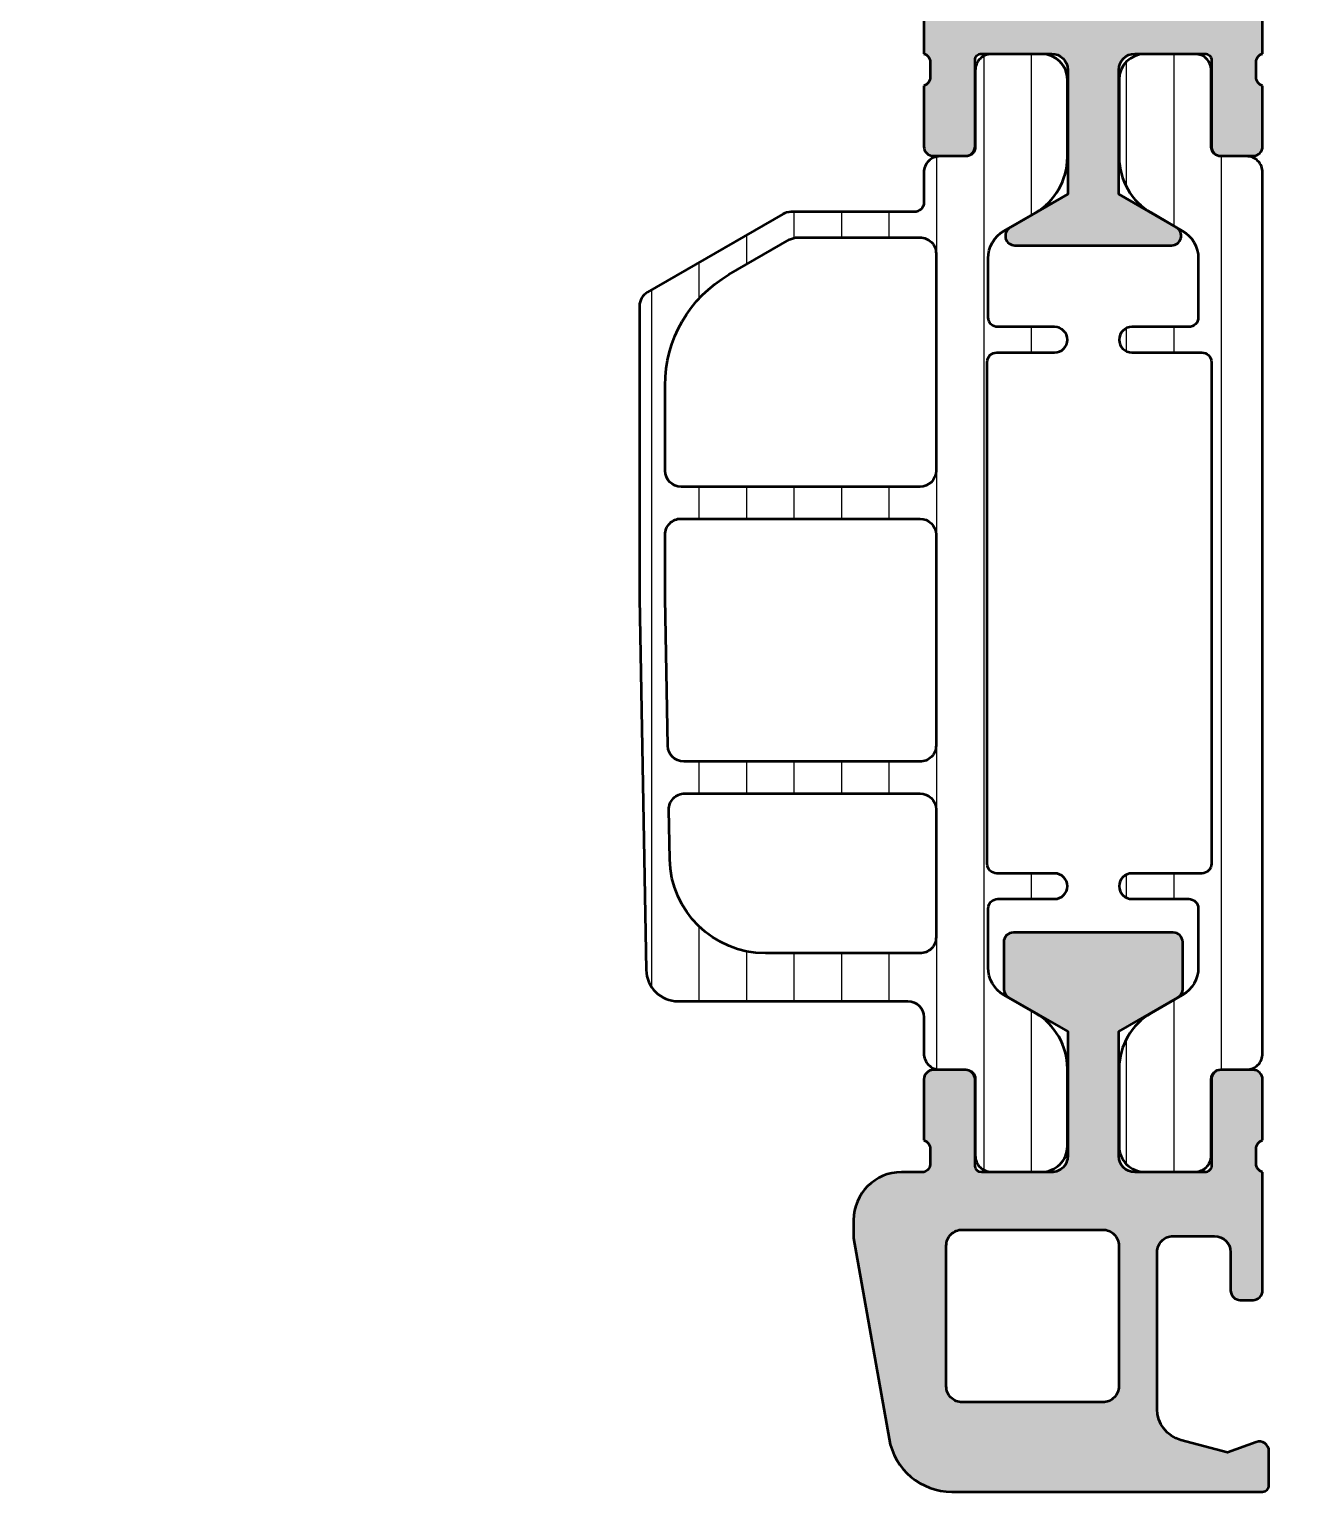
# Model space of a CAD drawing. Extents: x -38.8 to 26.2, y 0 to 77.5.
# Drawn here: x -38.8 to 0.65, y 0 to 45.77 of the extents above; entities that cross this region are included whole.
import ezdxf

# ---------------------------------------------------------------- set-up
doc = ezdxf.new("R2010")
doc.units = 0
for name, color, linetype, lineweight in [('0S-Alu contour', 7, 'Continuous', 50), ('0S-Alu hatch', 252, 'Continuous', 25), ('0S-Plastic contour', 254, 'Continuous', 50), ('0S-Plastic hatch', 253, 'Continuous', 25)]:
    doc.layers.add(name, color=color, linetype=linetype, lineweight=lineweight)
pattern_1 = [(90, (0, 0), (-1.4859, 0), [])]

# ---------------------------------------------------------------- blocks, each defined once
blk = doc.blocks.new('357640__8F970E2D_CBCD_4B52_8802_3482A2A3AAA8_')
at = {"layer": '0S-Alu hatch'}
h = blk.add_hatch(color=256, dxfattribs=at)
edge = h.paths.add_edge_path()
edge.add_line((-12.99998746797771, 7.939804591050162), (-11.89140921859504, 1.652714777501671))
edge.add_arc((-9.921793427832114, 2.000009517999117), 1.999999999999967, 189.9999530246873, 269.9999438409196)
edge.add_line((-9.921795388153829, 9.5180001112e-06), (-0.1999944007004899, -1.09287157e-08))
edge.add_arc((-0.1999942046683145, 0.1999999890711876), 0.1999999999999994, 269.9999438409185, 360.0000483193646)
edge.add_line((5.7953316138e-06, 0.200000157711257), (6.6988900471e-06, 1.271541541031481))
edge.add_arc((-0.2999933011098363, 1.271541794001123), 0.2999999999999901, 359.9999516881788, 470.001608166355)
edge.add_line((-0.4026072565978627, 1.553446700200173), (-1.299993740890684, 1.226796206612277))
edge.add_line((-1.299993740890684, 1.226796206612277), (-2.759081968120661, 1.617757718784261))
edge.add_ellipse((-2.500262923018127, 2.58368354507337), major_axis=(-1.000000000000042, 0), ratio=1, start_angle=-4.9885519899817155e-05, end_angle=74.99999999999989, ccw=False)
edge.add_line((-3.50026292301779, 2.583684415739942), (-3.500258579833214, 7.500027988619322))
edge.add_ellipse((-3.000258579833555, 7.500027553243626), major_axis=(-0.4999999999998485, 0), ratio=1, start_angle=269.99995010963244, end_angle=359.99995011448, ccw=False)
edge.add_line((-3.000258144457966, 8.000027553243285), (-1.699987415535161, 8.000026421030341))
edge.add_ellipse((-1.69998785091095, 7.500026421030554), major_axis=(-0.4999999999999764, 0), ratio=1, start_angle=180.0000498928255, end_angle=269.9999501096096, ccw=False)
edge.add_line((-1.199987850911163, 7.500026856427593), (-1.199988896150394, 6.299638640796032))
edge.add_arc((-0.9001596891121295, 6.299625952192613), 0.2998292073067519, 179.9975752747276, 269.999950109574)
edge.add_line((-0.9001599501890709, 5.999796744885975), (-0.4999891572376356, 5.999796396437417))
edge.add_arc((-0.4999888960127806, 6.299796396437301), 0.2999999999999972, 269.9999501097277, 360.0000498928255)
edge.add_line((-0.1999888960128971, 6.299796657675524), (-0.1999856740881114, 9.999961334815282))
edge.add_ellipse((-0.1211477905529747, 10.26748680312649), major_axis=(-0.2789001399702585, 0), ratio=1, start_angle=-1.1645893691609785, end_angle=73.5801235853803, ccw=False)
edge.add_line((-0.399990319689235, 10.27315531442343), (-0.3999903197276069, 10.72744582505047))
edge.add_ellipse((-0.1211222240852194, 10.73310648455097), major_axis=(-0.278925541736845, 0), ratio=1, start_angle=-73.57540543989722, end_angle=1.1628700777056906, ccw=False)
edge.add_line((-0.1999893197504721, 11.00064982506708), (-0.199989319910344, 12.8999663144491))
edge.add_arc((-0.499989319910597, 12.89996631442405), 0.3000000000002529, 0, 90.00000000484599)
edge.add_line((-0.4999893199359704, 13.1999663144243), (-1.499989319935046, 13.19996631434017))
edge.add_arc((-1.499989319910071, 12.89996631433958), 0.300000000000594, 90.00000000476997, 180)
edge.add_line((-1.799989319910665, 12.89996631433958), (-1.799989319682467, 10.20000225585411))
edge.add_ellipse((-1.999989319682384, 10.20000225583722), major_axis=(-0.1999999999999176, 0), ratio=1, start_angle=89.9999487054614, end_angle=180, ccw=False)
edge.add_line((-1.999989498734102, 10.00000225583738), (-4.200004510540722, 10.00000422541958))
edge.add_ellipse((-4.200003693690142, 10.50000409759221), major_axis=(-0.4999998721732901, 0), ratio=1, start_angle=-7.174747167937312e-05, end_angle=89.9999063957946, ccw=False)
edge.add_line((-4.70000356586304, 10.50000472370685), (-4.700000169898821, 14.40004237939703))
edge.add_line((-4.700000169898821, 14.40004237939703), (-2.849982675475651, 15.46814832993485))
edge.add_arc((-2.999982449247433, 15.72795608168227), 0.2999999999993946, 299.9999501096179, 360.0000234127089)
edge.add_line((-2.699982449248063, 15.72795620427093), (-2.69998305021911, 17.20000333633972))
edge.add_arc((-2.999983050219178, 17.20000321384621), 0.3000000000000932, 2.33815542528e-05, 89.99995010956076)
edge.add_line((-2.999982788993449, 17.50000321384619), (-7.999982788991104, 17.5000075676039))
edge.add_arc((-7.999983050216659, 17.2000075676041), 0.2999999999999119, 89.999950109594, 179.9999765872911)
edge.add_line((-8.299983050216547, 17.20000769019276), (-8.299982449242663, 15.7279530713601))
edge.add_arc((-7.999982449243024, 15.727953193854), 0.2999999999996634, 180.0000234127089, 239.9999501096357)
edge.add_line((-8.149982675470577, 15.46814570333173), (-6.299979583949784, 14.40004377258189))
edge.add_line((-6.299979583949784, 14.40004377258189), (-6.29998297991402, 10.50000597383641))
edge.add_ellipse((-6.799982614256265, 10.50000617079335), major_axis=(-0.4999996343422841, 0), ratio=1, start_angle=89.99995010902762, end_angle=179.9999774274132, ccw=False)
edge.add_line((-6.799983049636814, 10.00000653645126), (-8.99998966314895, 10.00000859850658))
edge.add_ellipse((-8.999989491290744, 10.20000842689862), major_axis=(-0.1999998283921115, 0), ratio=1, start_angle=0, end_angle=89.99995076620792, ccw=False)
edge.add_line((-9.199989319682855, 10.20000842689862), (-9.199989319910676, 12.89996653003287))
edge.add_arc((-9.499989319910963, 12.89996653000699), 0.3000000000002849, 0, 90.00000000490842)
edge.add_line((-9.499989319936663, 13.19996653000728), (-10.49998931993617, 13.19996652992292))
edge.add_arc((-10.4999893199105, 12.899966529923), 0.2999999999999119, 90.00000000490365, 180)
edge.add_line((-10.79998931991041, 12.899966529923), (-10.79998931975035, 11.00065004051518))
edge.add_ellipse((-10.87885641537065, 10.73310669998558), major_axis=(-0.2789255417370709, 0), ratio=1, start_angle=178.8371299319512, end_angle=253.5754054495378, ccw=False)
edge.add_line((-10.59998831972709, 10.72744604053207), (-10.59998831968882, 10.27315552990507))
edge.add_ellipse((-10.87940851828836, 10.26744081082269), major_axis=(-0.2794786313827805, 0), ratio=1, start_angle=106.88458253819871, end_angle=181.171653461347, ccw=False)
edge.add_line((-10.79823542588548, 10.00001000768037), (-11.49998569304857, 10.00001060984212))
edge.add_arc((-11.49998698017682, 8.500010609842661), 1.500000000000012, 89.9999508353224, 179.9999501071745)
edge.add_line((-12.99998698017626, 8.500011916033777), (-12.99998746797771, 7.939804591050162))
edge = h.paths.add_edge_path()
edge.add_line((-10.10026223700996, 3.300008367844455), (-10.10025840568076, 7.700033735579694))
edge.add_ellipse((-9.600466176886606, 7.700241071573699), major_axis=(-0.4997922718002397, 0), ratio=1, start_angle=-90.02381396960482, end_angle=0.02376883039397626, ccw=False)
edge.add_line((-9.600258447142323, 8.200033300204355), (-5.200257970306793, 8.200029468896696))
edge.add_ellipse((-5.200050634363762, 7.700237239853947), major_axis=(-0.4997922720488109, 0), ratio=1, start_angle=179.9761313946628, end_angle=270.02376882453405, ccw=False)
edge.add_line((-4.700258405682848, 7.700029033520863), (-4.700262237011994, 3.300003665785466))
edge.add_ellipse((-5.200016920065337, 3.299759736995639), major_axis=(-0.4997547425838017, 0), ratio=1, start_angle=89.97182503693568, end_angle=180.0279658991158, ccw=False)
edge.add_line((-5.200262672387161, 2.800005054835684), (-9.600262672385128, 2.80000888614313))
edge.add_ellipse((-9.600507554382572, 3.299763568729915), major_axis=(-0.4997547425834098, 0), ratio=1, start_angle=-0.02806567993087583, end_angle=90.0280751822811, ccw=False)
at = {"layer": '0S-Alu contour', "color": 7}
for points in [[(-2.999982788993449, 17.50000321384619), (-7.999982788991104, 17.5000075676039)], [(-8.299983050216547, 17.20000769019276), (-8.299982449242663, 15.7279530713601)], [(-2.699982449248063, 15.72795620427093), (-2.69998305021911, 17.20000333633972)], [(-8.149982675470577, 15.46814570333173), (-6.299979583949784, 14.40004377258189), (-6.29998297991402, 10.50000597383641)], [(-4.70000356586304, 10.50000472370685), (-4.700000169898821, 14.40004237939703), (-2.849982675475651, 15.46814832993485)], [(-10.79998931991041, 12.899966529923), (-10.79998931975035, 11.00065004051518)], [(-9.499989319936663, 13.19996653000728), (-10.49998931993617, 13.19996652992292)], [(-9.199989319682855, 10.20000842689862), (-9.199989319910676, 12.89996653003287)], [(-1.799989319910665, 12.89996631433958), (-1.799989319682467, 10.20000225585411)], [(-0.4999893199359704, 13.1999663144243), (-1.499989319935046, 13.19996631434017)], [(-0.1999893197504721, 11.00064982506708), (-0.199989319910344, 12.8999663144491)], [(-10.59998831972709, 10.72744604053207), (-10.59998831968882, 10.27315552990507)], [(-0.399990319689235, 10.27315531442343), (-0.3999903197276069, 10.72744582505047)], [(-10.79823542588548, 10.00001000768037), (-11.49998569304857, 10.00001060984212)], [(-6.799983049636814, 10.00000653645126), (-8.99998966314895, 10.00000859850658)], [(-1.999989498734102, 10.00000225583738), (-4.200004510540722, 10.00000422541958)], [(-0.1999888960128971, 6.299796657675524), (-0.1999856740881114, 9.999961334815282)], [(-12.99998698017626, 8.500011916033777), (-12.99998746797771, 7.939804591050162)], [(-12.99998746797771, 7.939804591050162), (-11.89140921859504, 1.652714777501671)], [(-9.600258447142323, 8.200033300204355), (-5.200257970306793, 8.200029468896696)], [(-3.000258144457966, 8.000027553243285), (-1.699987415535161, 8.000026421030341)], [(-10.10026223700996, 3.300008367844455), (-10.10025840568076, 7.700033735579694)], [(-4.700258405682848, 7.700029033520863), (-4.700262237011994, 3.300003665785466)], [(-3.50026292301779, 2.583684415739942), (-3.500258579833214, 7.500027988619322)], [(-1.199987850911163, 7.500026856427593), (-1.199988896150394, 6.299638640796032)], [(-0.9001599501890709, 5.999796744885975), (-0.4999891572376356, 5.999796396437417)], [(-5.200262672387161, 2.800005054835684), (-9.600262672385128, 2.80000888614313)], [(-0.4026072565978627, 1.553446700200173), (-1.299993740890684, 1.226796206612277), (-2.759081968120661, 1.617757718784261)], [(5.7953316138e-06, 0.200000157711257), (6.6988900471e-06, 1.271541541031481)], [(-9.921795388153829, 9.5180001112e-06), (-0.1999944007004899, -1.09287157e-08)]]:
    blk.add_lwpolyline(points, dxfattribs=at)
for centre, radius, start, end in [((-7.999983050216659, 17.2000075676041), 0.2999999999999119, 89.999950109594, 179.9999765872911), ((-2.999983050219178, 17.20000321384621), 0.3000000000000932, 2.33815542528e-05, 89.99995010956076), ((-7.999982449243024, 15.727953193854), 0.2999999999996634, 180.0000234127089, 239.9999501096357), ((-2.999982449247433, 15.72795608168227), 0.2999999999993946, 299.9999501096179, 2.34127089025e-05), ((-10.4999893199105, 12.899966529923), 0.2999999999999119, 90.00000000490365, 180), ((-9.499989319910963, 12.89996653000699), 0.3000000000002849, 0, 90.00000000490842), ((-1.499989319910071, 12.89996631433958), 0.300000000000594, 90.00000000476997, 180), ((-0.499989319910597, 12.89996631442405), 0.3000000000002529, 0, 90.00000000484599), ((-11.49998698017682, 8.500010609842661), 1.500000000000012, 89.9999508353224, 179.9999501071745), ((-0.9001596891121295, 6.299625952192613), 0.2998292073067519, 179.9975752747276, 269.999950109574), ((-0.4999888960127806, 6.299796396437301), 0.2999999999999972, 269.9999501097277, 4.98928254792e-05), ((-9.921793427832114, 2.000009517999117), 1.999999999999967, 189.9999530246873, 269.9999438409196), ((-0.2999933011098363, 1.271541794001123), 0.2999999999999901, 359.9999516881788, 110.001608166355), ((-0.1999942046683145, 0.1999999890711876), 0.1999999999999994, 269.9999438409185, 4.8319364578e-05)]:
    blk.add_arc(centre, radius, start, end, dxfattribs=at)
at = {"layer": '0S-Alu contour', "color": 7, "extrusion": (0, 0, -1)}
for centre, radius, start, end in [((10.87885641537065, 10.73310669998558), 0.2789255417370709, 106.4245945504622, 181.1628700680489), ((0.1211222240852194, 10.73310648455097), 0.278925541736845, 358.8371299222943, 73.57540543989718), ((10.87940851828836, 10.26744081082269), 0.2794786313827805, 178.828346538653, 253.1154174618013), ((8.999989491290744, 10.20000842689862), 0.1999998283921115, 270.0000492337921, 0), ((6.799982614256265, 10.50000617079335), 0.4999996343422841, 180.0000225725868, 270.0000498909724), ((4.200003693690142, 10.50000409759221), 0.4999998721732901, 270.0000936042054, 7.17474717217e-05), ((1.999989319682384, 10.20000225583722), 0.1999999999999176, 180, 270.0000512945386), ((0.1211477905529747, 10.26748680312649), 0.2789001399702585, 286.4198764146197, 1.164589369160962), ((9.600466176886606, 7.700241071573699), 0.4997922718002397, 359.976231169606, 90.02381396960484), ((5.200050634363762, 7.700237239853947), 0.4997922720488109, 89.97623117546598, 180.0238686053373), ((3.000258579833555, 7.500027553243626), 0.4999999999998485, 4.98855199919e-05, 90.00004989036758), ((1.69998785091095, 7.500026421030554), 0.4999999999999764, 90.00004989039039, 179.9999501071745), ((9.600507554382572, 3.299763568729915), 0.4997547425834098, 269.9719248177189, 0.0280656799309113), ((5.200016920065337, 3.299759736995639), 0.4997547425838017, 179.9720341008842, 270.0281749630643), ((2.500262923018127, 2.58368354507337), 1.000000000000042, 285.0000000000001, 4.98855199919e-05)]:
    blk.add_arc(centre, radius, start, end, dxfattribs=at)
blk = doc.blocks.new('244849__A61BA4D2_9A5E_4E5C_85DE_C25A9BEEAA8C___48CEE551_BEAD_4728_8608_507EE85FAB61_')
at = {"layer": '0S-Plastic hatch'}
h = blk.add_hatch(dxfattribs=at)
h.set_pattern_fill('ANSI31', color=256, scale=0.4680000000000001, angle=45, style=0)
h.set_pattern_definition(pattern_1)
edge = h.paths.add_edge_path()
edge.add_ellipse((-2.512001473903325, 36.74982802785879), major_axis=(-0.3000000000000753, 0), ratio=1, start_angle=89.99980561259531, end_angle=179.9998056131583, ccw=False)
edge.add_line((-2.512002491713396, 36.44982802786044), (-4.289990419288749, 36.44983416811829))
edge.add_arc((-4.289991776348252, 36.04984027163622), 0.3999938964843678, 89.99980561257871, 269.9998056125787)
edge.add_line((-4.289993133407755, 35.64984637515415), (-2.099988301850999, 35.64983891121331))
edge.add_ellipse((-2.099983725031613, 35.3498445058778), major_axis=(-0.2999944053704236, 0), ratio=1, start_angle=180, end_angle=270.000874124416, ccw=False)
edge.add_line((-1.799989319661189, 35.3498445058778), (-1.799989319661165, 19.65016638897634))
edge.add_ellipse((-2.09998372503152, 19.65016638897636), major_axis=(-0.2999944053703558, 0), ratio=1, start_angle=89.9991258755677, end_angle=180, ccw=False)
edge.add_line((-2.099988301850991, 19.35017198364091), (-4.289993133407747, 19.35016451970004))
edge.add_arc((-4.289991776348259, 18.95017062321797), 0.3999938964843749, 90.00019438741926, 270.0001943874192)
edge.add_line((-4.28999041928877, 18.5501767267359), (-2.512002491713388, 18.55018286699368))
edge.add_ellipse((-2.512001473903403, 18.2501828669953), major_axis=(-0.3000000000001037, 0), ratio=1, start_angle=180.0001943868418, end_angle=270.00019438738843, ccw=False)
edge.add_line((-2.212001473905026, 18.25018388480242), (-2.21199866904822, 16.40488966657741))
edge.add_ellipse((-3.211998669042337, 16.40488627387713), major_axis=(-0.9999999999998719, 0), ratio=1, start_angle=120.00019438741259, end_angle=180.0001943868418, ccw=False)
edge.add_line((-2.711995730880567, 15.53886256644797), (-3.690055152552979, 14.97417527170324))
edge.add_arc((-2.690049276229316, 13.2421278568446), 2.000000000000089, 120.0001943874109, 180)
edge.add_line((-4.690049276229406, 13.2421278568446), (-4.69004927622938, 10.8100059113671))
edge.add_arc((-3.890049276229426, 10.81000591136707), 0.7999999999999546, 180, 270.0000000000046)
edge.add_line((-3.890049276229362, 10.01000591136711), (-2.30995424010031, 10.0100059113671))
edge.add_arc((-2.309954240100275, 10.5100059113671), 0.5, 269.9999999999959, 360.0012329561579)
edge.add_line((-1.809954240216043, 10.51001667093934), (-1.810005670319235, 12.90999945562402))
edge.add_ellipse((-1.510005670388693, 12.91000591136709), major_axis=(-0.3000000000000027, 0), ratio=1, start_angle=-89.99999999999858, end_angle=0.0012329561578781068, ccw=False)
edge.add_line((-1.5100056703887, 13.21000591136709), (-0.699997224692261, 13.21000591136709))
edge.add_arc((-0.6999972246922184, 13.71002170882461), 0.5000157974575217, 269.9999999999951, 360.4552319797584)
edge.add_line((-0.1999972095860357, 13.7139944409951), (-0.199981429745371, 41.28600133289956))
edge.add_arc((-0.6999972246922397, 41.28997419044822), 0.5000315777962939, 359.5447680202393, 449.9999999999959)
edge.add_line((-0.699997224692204, 41.79000576824452), (-1.510005670388686, 41.79000576824449))
edge.add_ellipse((-1.510005670388686, 42.09000576824452), major_axis=(-0.3000000000000256, 0), ratio=1, start_angle=-0.0012329561578781068, end_angle=90, ccw=False)
edge.add_line((-1.81000567031925, 42.09001222398787), (-1.809954240216029, 44.48999500867266))
edge.add_arc((-2.30995424010031, 44.49000576824452), 0.5000000000000494, 359.9987670438421, 449.9999999999976)
edge.add_line((-2.309954240100289, 44.99000576824457), (-3.890049276229369, 44.99000576824456))
edge.add_arc((-3.890049276229355, 44.19000576824454), 0.8000000000000113, 90.00000000000102, 180)
edge.add_line((-4.690049276229366, 44.19000576824454), (-4.690049276229395, 41.75788382276695))
edge.add_arc((-2.690049276229437, 41.75788382276694), 1.999999999999957, 180, 239.999805612592)
edge.add_line((-3.690055152552945, 40.02583640790836), (-2.711995730880602, 39.46114911316366))
edge.add_ellipse((-3.211998669042273, 38.59512540573451), major_axis=(-0.9999999999998109, 0), ratio=1, start_angle=179.9998056131583, end_angle=239.9998056125919, ccw=False)
edge.add_line((-2.211998669048217, 38.5951220130441), (-2.212001473904976, 36.74982701005167))
at = {"layer": '0S-Plastic contour', "color": 7}
for points in [[(-2.309954240100289, 44.99000576824457), (-3.890049276229369, 44.99000576824456)], [(-1.81000567031925, 42.09001222398787), (-1.809954240216029, 44.48999500867266)], [(-4.690049276229366, 44.19000576824454), (-4.690049276229395, 41.75788382276695)], [(-0.699997224692204, 41.79000576824452), (-1.510005670388686, 41.79000576824449)], [(-0.1999972095860357, 13.7139944409951), (-0.199981429745371, 41.28600133289956)], [(-3.690055152552945, 40.02583640790836), (-2.711995730880602, 39.46114911316366)], [(-2.211998669048217, 38.5951220130441), (-2.212001473904976, 36.74982701005167)], [(-2.512002491713396, 36.44982802786044), (-4.289990419288749, 36.44983416811829)], [(-4.289993133407755, 35.64984637515415), (-2.099988301850999, 35.64983891121331)], [(-1.799989319661189, 35.3498445058778), (-1.799989319661165, 19.65016638897634)], [(-2.099988301850991, 19.35017198364091), (-4.289993133407747, 19.35016451970004)], [(-4.28999041928877, 18.5501767267359), (-2.512002491713388, 18.55018286699368)], [(-2.212001473905026, 18.25018388480242), (-2.21199866904822, 16.40488966657741)], [(-2.711995730880567, 15.53886256644797), (-3.690055152552979, 14.97417527170324)], [(-4.690049276229406, 13.2421278568446), (-4.69004927622938, 10.8100059113671)], [(-1.809954240216043, 10.51001667093934), (-1.810005670319235, 12.90999945562402)], [(-1.5100056703887, 13.21000591136709), (-0.699997224692261, 13.21000591136709)], [(-3.890049276229362, 10.01000591136711), (-2.30995424010031, 10.0100059113671)]]:
    blk.add_lwpolyline(points, dxfattribs=at)
for centre, radius, start, end in [((-3.890049276229355, 44.19000576824454), 0.8000000000000113, 90.00000000000102, 180), ((-2.30995424010031, 44.49000576824452), 0.5000000000000494, 359.9987670438421, 89.99999999999756), ((-2.690049276229437, 41.75788382276694), 1.999999999999957, 180, 239.999805612592), ((-0.6999972246922397, 41.28997419044822), 0.5000315777962939, 359.5447680202393, 89.99999999999594), ((-4.289991776348252, 36.04984027163622), 0.3999938964843678, 89.99980561257871, 269.9998056125787), ((-4.289991776348259, 18.95017062321797), 0.3999938964843749, 90.00019438741926, 270.0001943874192), ((-2.690049276229316, 13.2421278568446), 2.000000000000089, 120.0001943874109, 180), ((-0.6999972246922184, 13.71002170882461), 0.5000157974575217, 269.9999999999951, 0.4552319797584004), ((-3.890049276229426, 10.81000591136707), 0.7999999999999546, 180, 270.0000000000046), ((-2.309954240100275, 10.5100059113671), 0.5, 269.9999999999959, 0.0012329561579005)]:
    blk.add_arc(centre, radius, start, end, dxfattribs=at)
at = {"layer": '0S-Plastic contour', "color": 7, "extrusion": (0, 0, -1)}
for centre, radius, start, end in [((1.510005670388686, 42.09000576824452), 0.3000000000000256, 270, 0.0012329561579005), ((3.211998669042273, 38.59512540573451), 0.9999999999998109, 120.0001943874081, 180.0001943868418), ((2.512001473903325, 36.74982802785879), 0.3000000000000753, 180.0001943868418, 270.0001943874047), ((2.099983725031613, 35.3498445058778), 0.2999944053704236, 89.99912587558399, 180), ((2.09998372503152, 19.65016638897636), 0.2999944053703558, 180, 270.0008741244323), ((2.512001473903403, 18.2501828669953), 0.3000000000001037, 89.9998056126116, 179.9998056131582), ((3.211998669042337, 16.40488627387713), 0.9999999999998719, 179.9998056131582, 239.9998056125874), ((1.510005670388693, 12.91000591136709), 0.3000000000000027, 359.9987670438421, 89.99999999999864)]:
    blk.add_arc(centre, radius, start, end, dxfattribs=at)
blk = doc.blocks.new('244849__DF503F7E_D2B3_49B3_9589_B1B7B492CD0E___39A81EB6_0D04_4E8A_ACAF_2EAD5EF9AEE9_')
at = {"layer": '0S-Plastic hatch'}
h = blk.add_hatch(dxfattribs=at)
h.set_pattern_fill('ANSI31', color=256, scale=0.4680000000000001, angle=45, style=0)
h.set_pattern_definition(pattern_1)
edge = h.paths.add_edge_path()
edge.add_line((-19.70052564879756, 37.10449986144616), (-19.70052564879756, 27.94948009376336))
edge.add_line((-19.70052564879756, 27.94948009376336), (-19.49282995111109, 16.33160569799358))
edge.add_arc((-18.49298971093291, 16.34948009645795), 1.000000000000012, 181.0241821349763, 269.9999982466132)
edge.add_line((-18.49298974153528, 15.34948009645794), (-11.30049138450616, 15.34947987635033))
edge.add_ellipse((-11.30049139980852, 14.84947987635034), major_axis=(-0.499999999999986, 0), ratio=1, start_angle=180, end_angle=269.99999824647847, ccw=False)
edge.add_line((-10.80049139980853, 14.84947987635034), (-10.80049139980849, 13.713376027799))
edge.add_arc((-10.30048317022119, 13.70940323036063), 0.5000240121979318, 179.5447680202392, 269.9999999999986)
edge.add_line((-10.3004831702212, 13.20937921816269), (-9.490474724524788, 13.20937921816269))
edge.add_ellipse((-9.490474724524741, 12.90937921816267), major_axis=(-0.3000000000000256, 0), ratio=1, start_angle=179.9987670438422, end_angle=270.0000000000088, ccw=False)
edge.add_line((-9.190474724594177, 12.90937276241932), (-9.190526154697437, 10.50938997773457))
edge.add_arc((-8.69052615481315, 10.50937921816276), 0.5000000000000565, 179.9987670438421, 270.0000000000041)
edge.add_line((-8.690526154813114, 10.0093792181627), (-7.110431118684061, 10.00937921816276))
edge.add_arc((-7.110431118684022, 10.80937921816272), 0.7999999999999546, 269.9999999999972, 360)
edge.add_line((-6.310431118684068, 10.80937921816272), (-6.310431118684135, 13.24150116364021))
edge.add_arc((-8.310431118684054, 13.24150116364035), 1.999999999999918, 0, 59.99980561258627)
edge.add_line((-7.310425242360393, 14.97354857849879), (-8.288484664032865, 15.53823587324362))
edge.add_ellipse((-7.788481725871235, 16.40425958067273), major_axis=(-0.9999999999997589, 0), ratio=1, start_angle=-0.00019438684182659927, end_angle=59.99980561259298, ccw=False)
edge.add_line((-8.788481725865239, 16.40426297336314), (-8.788478921008519, 18.24955797635849))
edge.add_ellipse((-8.488478921010156, 18.24955695854831), major_axis=(-0.3000000000000895, 0), ratio=1, start_angle=269.9998056125831, end_angle=359.99980561315823, ccw=False)
edge.add_line((-8.488477903200021, 18.54955695854667), (-6.710489975624724, 18.54955081828885))
edge.add_arc((-6.710488618565214, 18.94954471477095), 0.3999938964844033, 269.9998056125777, 449.9998056125776)
edge.add_line((-6.710487261505704, 19.34953861125305), (-8.520219348901804, 19.34954607519378))
edge.add_ellipse((-8.520223925721204, 19.64954048052928), major_axis=(-0.2999944053704093, 0), ratio=1, start_angle=0, end_angle=90.00087412441877, ccw=False)
edge.add_line((-8.820218331091613, 19.64954048052928), (-8.820218331091606, 35.34921781267346))
edge.add_ellipse((-8.520223925721218, 35.34921781267343), major_axis=(-0.2999944053703878, 0), ratio=1, start_angle=269.9991258755724, end_angle=360, ccw=False)
edge.add_line((-8.520219348901772, 35.6492122180089), (-6.710487261505711, 35.64921968194975))
edge.add_arc((-6.710488618565214, 36.04921357843185), 0.3999938964844033, 270.0001943874213, 450.0001943874212)
edge.add_line((-6.710489975624717, 36.44920747491395), (-8.488477903200103, 36.44920133465607))
edge.add_ellipse((-8.488478921010138, 36.74920133465434), major_axis=(-0.3000000000000042, 0), ratio=1, start_angle=0.00019438684182659927, end_angle=90.00019438739793, ccw=False)
edge.add_line((-8.788478921008416, 36.74920031684723), (-8.788481725865207, 38.59449531982975))
edge.add_ellipse((-7.788481725871079, 38.59449871253014), major_axis=(-0.9999999999998825, 0), ratio=1, start_angle=-59.99980561258502, end_angle=0.00019438684182659927, ccw=False)
edge.add_line((-8.28848466403289, 39.46052241995928), (-7.310425242360491, 40.02520971470389))
edge.add_arc((-8.310431118684022, 41.75725712956245), 1.999999999999962, 300.0001943874087, 360)
edge.add_line((-6.310431118684059, 41.75725712956245), (-6.310431118684043, 44.18937907504013))
edge.add_arc((-7.110431118684076, 44.18937907504012), 0.8000000000000326, 0, 89.99999999999974)
edge.add_line((-7.110431118684072, 44.98937907504015), (-8.690526154813096, 44.98937907504014))
edge.add_arc((-8.690526154813146, 44.48937907504013), 0.5000000000000142, 89.99999999999429, 180.0012329561579)
edge.add_line((-9.190526154697391, 44.48936831546789), (-9.190474724594264, 42.08938553078318))
edge.add_ellipse((-9.490474724524807, 42.08937907504011), major_axis=(-0.3000000000000062, 0), ratio=1, start_angle=89.99999999998852, end_angle=180.0012329561579, ccw=False)
edge.add_line((-9.49047472452487, 41.7893790750401), (-10.30048317022115, 41.7893790750401))
edge.add_arc((-10.30048317022123, 41.28934749724381), 0.5000315777962925, 89.99999999999064, 180.4552319797512)
edge.add_line((-10.8004989651681, 41.28537463969522), (-10.80049139980846, 40.34947986104808))
edge.add_ellipse((-11.1004913998085, 40.34947986104805), major_axis=(-0.3000000000000362, 0), ratio=1, start_angle=90.0000000000129, end_angle=180, ccw=False)
edge.add_line((-11.10049139980843, 40.04947986104801), (-14.96604686135081, 40.04947986104807))
edge.add_arc((-14.96604686135098, 39.54947986104823), 0.4999999999998366, 89.99999999998086, 119.9999999999812)
edge.add_line((-15.21604686135076, 39.9824925629404), (-19.45056042272068, 37.5374924847425))
edge.add_arc((-19.20052564879759, 37.10449986144598), 0.4999999999999771, 120.0046013551469, 180)
edge = h.paths.add_edge_path()
edge.add_ellipse((-14.90052564879799, 34.6221339023041), major_axis=(-3.999999999999609, 0), ratio=1, start_angle=299.9999999999986, end_angle=360, ccw=False)
edge.add_line((-16.90052564879771, 38.08623551744157), (-15.0017527478384, 39.18249256294044))
edge.add_ellipse((-14.7517527478386, 38.74947986104859), major_axis=(-0.4999999999995856, 0), ratio=1, start_angle=270.00000000000693, end_angle=300.0000000000013, ccw=False)
edge.add_line((-14.75175274783866, 39.24947986104817), (-10.92027916657282, 39.24947986104811))
edge.add_ellipse((-10.92027916657277, 38.74947986104811), major_axis=(-0.5000000000000071, 0), ratio=1, start_angle=180, end_angle=270.0000000000057, ccw=False)
edge.add_line((-10.42027916657276, 38.74947986104812), (-10.42027916657276, 31.94951114425277))
edge.add_ellipse((-10.92027916657267, 31.94951114425277), major_axis=(-0.4999999999999112, 0), ratio=1, start_angle=90.00000000000608, end_angle=180, ccw=False)
edge.add_line((-10.92027916657262, 31.44951114425286), (-18.40052564879751, 31.44951114425285))
edge.add_ellipse((-18.40052564879751, 31.94951114425294), major_axis=(-0.5000000000000889, 0), ratio=1, start_angle=0, end_angle=89.9999999999996, ccw=False)
edge.add_line((-18.90052564879759, 31.94951114425297), (-18.90052564879759, 34.6221339023041))
edge = h.paths.add_edge_path()
edge.add_line((-18.81813050148106, 23.34054267711648), (-18.90052564879757, 27.94948009376359))
edge.add_line((-18.90052564879757, 27.94948009376359), (-18.90052564879759, 29.94951114425293))
edge.add_ellipse((-18.40052564879767, 29.94951114425293), major_axis=(-0.499999999999929, 0), ratio=1, start_angle=269.9999999999951, end_angle=360, ccw=False)
edge.add_line((-18.40052564879762, 30.44951114425285), (-10.92027916657281, 30.44951114425291))
edge.add_ellipse((-10.92027916657289, 29.94951114425279), major_axis=(-0.5000000000001208, 0), ratio=1, start_angle=180, end_angle=269.999999999991, ccw=False)
edge.add_line((-10.42027916657277, 29.94951114425274), (-10.42027916657288, 23.34947987634859))
edge.add_ellipse((-10.92027916657284, 23.34947987634859), major_axis=(-0.499999999999961, 0), ratio=1, start_angle=89.9999999999971, end_angle=180, ccw=False)
edge.add_line((-10.92027916657287, 22.84947987634863), (-18.31821038139199, 22.84947987634863))
edge.add_ellipse((-18.31821038139194, 23.34947987634867), major_axis=(-0.5000000000000356, 0), ratio=1, start_angle=1.0241821349770817, end_angle=89.99999999999432, ccw=False)
edge = h.paths.add_edge_path()
edge.add_ellipse((-18.28247443466782, 21.35051819789402), major_axis=(-0.5000000000000238, 0), ratio=1, start_angle=-90.00808070482799, end_angle=1.0241821349757174, ccw=False)
edge.add_line((-18.28240391721549, 21.85051819292133), (-10.92027916657265, 21.84947987634868))
edge.add_ellipse((-10.92027916657265, 21.34947987634891), major_axis=(-0.4999999999997727, 0), ratio=1, start_angle=180, end_angle=270, ccw=False)
edge.add_line((-10.42027916657288, 21.34947987634891), (-10.42027916657296, 17.34947987634877))
edge.add_ellipse((-10.92027916657289, 17.34947987634877), major_axis=(-0.4999999999999219, 0), ratio=1, start_angle=89.99999999999591, end_angle=180, ccw=False)
edge.add_line((-10.92027916657292, 16.84947987634885), (-15.75524052715939, 16.84947987634868))
edge.add_ellipse((-15.75524052715951, 19.84947987634868), major_axis=(-3.000000000000003, 0), ratio=1, start_angle=1.0241821349757174, end_angle=90.00000000000227, ccw=False)
edge.add_line((-18.75476124769402, 19.79585668095561), (-18.78239455475693, 21.34158099866184))
at = {"layer": '0S-Alu contour', "color": 7}
for points in [[(-16.90052564879771, 38.08623551744157), (-15.0017527478384, 39.18249256294044)], [(-14.75175274783866, 39.24947986104817), (-10.92027916657282, 39.24947986104811)], [(-10.42027916657276, 38.74947986104812), (-10.42027916657276, 31.94951114425277)], [(-18.90052564879759, 31.94951114425297), (-18.90052564879759, 34.6221339023041)], [(-10.92027916657262, 31.44951114425286), (-18.40052564879751, 31.44951114425285)], [(-18.40052564879762, 30.44951114425285), (-10.92027916657281, 30.44951114425291)], [(-18.81813050148106, 23.34054267711648), (-18.90052564879757, 27.94948009376359), (-18.90052564879759, 29.94951114425293)], [(-10.42027916657277, 29.94951114425274), (-10.42027916657288, 23.34947987634859)], [(-10.92027916657287, 22.84947987634863), (-18.31821038139199, 22.84947987634863)], [(-18.28240391721549, 21.85051819292133), (-10.92027916657265, 21.84947987634868)], [(-18.75476124769402, 19.79585668095561), (-18.78239455475693, 21.34158099866184)], [(-10.42027916657288, 21.34947987634891), (-10.42027916657296, 17.34947987634877)], [(-10.92027916657292, 16.84947987634885), (-15.75524052715939, 16.84947987634868)]]:
    blk.add_lwpolyline(points, dxfattribs=at)
at = {"layer": '0S-Alu contour', "color": 7, "extrusion": (0, 0, -1)}
for centre, radius, start, end in [((14.7517527478386, 38.74947986104859), 0.4999999999995856, 59.99999999999867, 89.99999999999308), ((10.92027916657277, 38.74947986104811), 0.5000000000000071, 89.99999999999429, 180), ((14.90052564879799, 34.6221339023041), 3.999999999999609, 0, 60.00000000000141), ((18.40052564879751, 31.94951114425294), 0.5000000000000889, 270.0000000000004, 0), ((10.92027916657267, 31.94951114425277), 0.4999999999999112, 180, 269.9999999999939), ((18.40052564879767, 29.94951114425293), 0.499999999999929, 0, 90.00000000000487), ((10.92027916657289, 29.94951114425279), 0.5000000000001208, 90.00000000000895, 180), ((10.92027916657284, 23.34947987634859), 0.499999999999961, 180, 270.0000000000029), ((18.31821038139194, 23.34947987634867), 0.5000000000000356, 270.0000000000057, 358.9758178650229), ((18.28247443466782, 21.35051819789402), 0.5000000000000238, 358.9758178650243, 90.00808070482813), ((10.92027916657265, 21.34947987634891), 0.4999999999997727, 90, 180), ((15.75524052715951, 19.84947987634868), 3.000000000000003, 269.9999999999977, 358.9758178650243), ((10.92027916657289, 17.34947987634877), 0.4999999999999219, 180, 270.0000000000041)]:
    blk.add_arc(centre, radius, start, end, dxfattribs=at)
at = {"layer": '0S-Plastic contour', "color": 7}
for points in [[(-7.110431118684072, 44.98937907504015), (-8.690526154813096, 44.98937907504014)], [(-9.190526154697391, 44.48936831546789), (-9.190474724594264, 42.08938553078318)], [(-6.310431118684059, 41.75725712956245), (-6.310431118684043, 44.18937907504013)], [(-9.49047472452487, 41.7893790750401), (-10.30048317022115, 41.7893790750401)], [(-10.8004989651681, 41.28537463969522), (-10.80049139980846, 40.34947986104808)], [(-15.21604686135076, 39.9824925629404), (-19.45056042272068, 37.5374924847425)], [(-11.10049139980843, 40.04947986104801), (-14.96604686135081, 40.04947986104807)], [(-8.28848466403289, 39.46052241995928), (-7.310425242360491, 40.02520971470389)], [(-8.788478921008416, 36.74920031684723), (-8.788481725865207, 38.59449531982975)], [(-19.70052564879756, 37.10449986144616), (-19.70052564879756, 27.94948009376336), (-19.49282995111109, 16.33160569799358)], [(-6.710489975624717, 36.44920747491395), (-8.488477903200103, 36.44920133465607)], [(-8.820218331091613, 19.64954048052928), (-8.820218331091606, 35.34921781267346)], [(-8.520219348901772, 35.6492122180089), (-6.710487261505711, 35.64921968194975)], [(-6.710487261505704, 19.34953861125305), (-8.520219348901804, 19.34954607519378)], [(-8.488477903200021, 18.54955695854667), (-6.710489975624724, 18.54955081828885)], [(-8.788481725865239, 16.40426297336314), (-8.788478921008519, 18.24955797635849)], [(-18.49298974153528, 15.34948009645794), (-11.30049138450616, 15.34947987635033)], [(-7.310425242360393, 14.97354857849879), (-8.288484664032865, 15.53823587324362)], [(-10.80049139980853, 14.84947987635034), (-10.80049139980849, 13.713376027799)], [(-10.3004831702212, 13.20937921816269), (-9.490474724524788, 13.20937921816269)], [(-9.190474724594177, 12.90937276241932), (-9.190526154697437, 10.50938997773457)], [(-6.310431118684068, 10.80937921816272), (-6.310431118684135, 13.24150116364021)], [(-8.690526154813114, 10.0093792181627), (-7.110431118684061, 10.00937921816276)]]:
    blk.add_lwpolyline(points, dxfattribs=at)
for centre, radius, start, end in [((-8.690526154813146, 44.48937907504013), 0.5000000000000142, 89.99999999999429, 180.0012329561579), ((-7.110431118684076, 44.18937907504012), 0.8000000000000326, 0, 89.99999999999974), ((-10.30048317022123, 41.28934749724381), 0.5000315777962925, 89.99999999999064, 180.4552319797512), ((-8.310431118684022, 41.75725712956245), 1.999999999999962, 300.0001943874087, 0), ((-14.96604686135098, 39.54947986104823), 0.4999999999998366, 89.99999999998086, 119.9999999999812), ((-19.20052564879759, 37.10449986144598), 0.4999999999999771, 120.0046013551469, 180), ((-6.710488618565214, 36.04921357843185), 0.3999938964844033, 270.0001943874213, 90.00019438742127), ((-6.710488618565214, 18.94954471477095), 0.3999938964844033, 269.9998056125777, 89.99980561257769), ((-18.49298971093291, 16.34948009645795), 1.000000000000012, 181.0241821349763, 269.9999982466132), ((-8.310431118684054, 13.24150116364035), 1.999999999999918, 0, 59.99980561258627), ((-10.30048317022119, 13.70940323036063), 0.5000240121979318, 179.5447680202392, 269.9999999999986), ((-7.110431118684022, 10.80937921816272), 0.7999999999999546, 269.9999999999972, 0), ((-8.69052615481315, 10.50937921816276), 0.5000000000000565, 179.9987670438421, 270.0000000000041)]:
    blk.add_arc(centre, radius, start, end, dxfattribs=at)
at = {"layer": '0S-Plastic contour', "color": 7, "extrusion": (0, 0, -1)}
for centre, radius, start, end in [((9.490474724524807, 42.08937907504011), 0.3000000000000062, 179.9987670438421, 270.0000000000115), ((11.1004913998085, 40.34947986104805), 0.3000000000000362, 180, 269.9999999999871), ((7.788481725871079, 38.59449871253014), 0.9999999999998825, 359.9998056131582, 59.99980561258503), ((8.488478921010138, 36.74920133465434), 0.3000000000000042, 269.9998056126021, 359.9998056131582), ((8.520223925721218, 35.34921781267343), 0.2999944053703878, 0, 90.00087412442755), ((8.520223925721204, 19.64954048052928), 0.2999944053704094, 269.9991258755812, 0), ((8.488478921010156, 18.24955695854831), 0.3000000000000895, 0.0001943868417889, 90.00019438741691), ((7.788481725871235, 16.40425958067273), 0.9999999999997589, 300.000194387407, 0.0001943868417889), ((11.30049139980852, 14.84947987635034), 0.499999999999986, 90.00000175352152, 180), ((9.490474724524741, 12.90937921816267), 0.3000000000000256, 89.99999999999118, 180.0012329561579)]:
    blk.add_arc(centre, radius, start, end, dxfattribs=at)
blk = doc.blocks.new('333690__37BF28A3_A18E_41AB_8E00_EB68CC6FC9EA_')
at = {"layer": '0S-Alu hatch'}
h = blk.add_hatch(color=256, dxfattribs=at)
edge = h.paths.add_edge_path()
edge.add_line((-38.80000000000012, 76), (-38.80000000000001, 73))
edge.add_line((-38.80000000000001, 73), (-36.80000000000012, 73))
edge.add_arc((-36.80000000000012, 73.5), 0.5, 270, 360)
edge.add_line((-36.30000000000012, 73.5), (-36.30000000000012, 74))
edge.add_line((-36.30000000000012, 74), (-37.30000000000012, 74))
edge.add_line((-37.30000000000012, 74), (-37.30000000000012, 75))
edge.add_ellipse((-36.30000000000015, 75.00000000000003), major_axis=(-0.9999999999999715, 0), ratio=1, start_angle=269.9999999999984, end_angle=360, ccw=False)
edge.add_line((-36.30000000000012, 76), (-32.30000000000012, 76))
edge.add_ellipse((-32.30000000000012, 75), major_axis=(-1, 0), ratio=1, start_angle=180, end_angle=270, ccw=False)
edge.add_line((-31.30000000000012, 75), (-31.30000000000012, 74))
edge.add_line((-31.30000000000012, 74), (-32.30000000000012, 74))
edge.add_line((-32.30000000000012, 74), (-32.30000000000012, 73.5))
edge.add_arc((-31.80000000000013, 73.49999999999999), 0.4999999999999858, 180, 270.0000000000017)
edge.add_line((-31.80000000000012, 73), (-29.00000000000005, 73))
edge.add_arc((-29.00000000000005, 73.5), 0.5, 270, 450)
edge.add_line((-29.00000000000005, 74), (-29.30000000000012, 74))
edge.add_ellipse((-29.30000000000012, 74.5), major_axis=(-0.5, 0), ratio=1, start_angle=0, end_angle=90, ccw=False)
edge.add_line((-29.80000000000012, 74.5), (-29.80000000000012, 75))
edge.add_ellipse((-29.30000000000046, 74.99999999999994), major_axis=(-0.499999999999659, 0), ratio=1, start_angle=270, end_angle=360, ccw=False)
edge.add_line((-29.30000000000046, 75.4999999999996), (-9.999999999999932, 75.5))
edge.add_ellipse((-10.00000000000016, 74.99999999999977), major_axis=(-0.5000000000002274, 0), ratio=1, start_angle=180, end_angle=269.9999999999735, ccw=False)
edge.add_line((-9.499999999999936, 74.99999999999977), (-9.499999999999936, 74.49999999999972))
edge.add_ellipse((-9.999999999999808, 74.49999999999987), major_axis=(-0.4999999999998721, 0), ratio=1, start_angle=89.9999999999983, end_angle=180, ccw=False)
edge.add_line((-9.999999999999822, 74), (-10.29999999999989, 74))
edge.add_arc((-10.29999999999982, 73.50000000000016), 0.4999999999998437, 90.00000000000813, 180)
edge.add_line((-10.79999999999966, 73.50000000000016), (-10.80000000000023, 69))
edge.add_arc((-10.3000000000002, 69.00000000000003), 0.5000000000000285, 180, 269.9999999999968)
edge.add_line((-10.30000000000023, 68.5), (-9.499999999999932, 68.50000000000006))
edge.add_arc((-9.49999999999968, 68.9999999999998), 0.4999999999997442, 269.9999999999711, 360)
edge.add_line((-8.999999999999936, 68.9999999999998), (-8.999999999999936, 71.00000000000011))
edge.add_ellipse((-8.50000000000005, 71.00000000000011), major_axis=(-0.4999999999998864, 0), ratio=1, start_angle=270.0000000000004, end_angle=360, ccw=False)
edge.add_line((-8.500000000000053, 71.5), (-7.999999999999932, 71.50000000000006))
edge.add_arc((-8.00000000000005, 72.00000000000017), 0.5000000000001137, 270.0000000000134, 360)
edge.add_line((-7.499999999999936, 72.00000000000017), (-7.500000000000053, 75))
edge.add_ellipse((-6.999999999999918, 74.99999999999991), major_axis=(-0.500000000000135, 0), ratio=1, start_angle=270.00000000000205, end_angle=360, ccw=False)
edge.add_line((-6.999999999999936, 75.50000000000006), (-3.500000000000049, 75.50000000000011))
edge.add_ellipse((-3.500000000000092, 74.00000000000007), major_axis=(-1.500000000000042, 0), ratio=1, start_angle=180, end_angle=269.9999999999984, ccw=False)
edge.add_line((-2.000000000000049, 74.00000000000007), (-1.999999999999936, 69.19999999999993))
edge.add_ellipse((-2.499999999999978, 69.19999999999986), major_axis=(-0.5000000000000427, 0), ratio=1, start_angle=90.00000000000489, end_angle=180, ccw=False)
edge.add_line((-2.499999999999936, 68.69999999999982), (-5.000000000000618, 68.6999999999997))
edge.add_arc((-5.000000000000447, 68.19999999999976), 0.4999999999999432, 90.00000000001953, 180)
edge.add_line((-5.50000000000039, 68.19999999999976), (-5.50000000000039, 67.72233087468453))
edge.add_arc((-4.999999999997747, 67.72233087468516), 0.5000000000026433, 180, 225.0000000000662)
edge.add_line((-5.353553390592481, 67.3687774840896), (-5.000000000000042, 66.99999999999966))
edge.add_line((-5.000000000000042, 66.99999999999966), (-4.50000000000039, 66.99999999999955))
edge.add_line((-4.50000000000039, 66.99999999999955), (-4.50000000000039, 67.69999999999963))
edge.add_line((-4.50000000000039, 67.69999999999963), (-2.499999999999708, 67.69999999999963))
edge.add_ellipse((-2.49999999999985, 67.19999999999973), major_axis=(-0.4999999999999148, 0), ratio=1, start_angle=180, end_angle=269.99999999998374, ccw=False)
edge.add_line((-1.999999999999936, 67.19999999999973), (-1.999999999999936, 51.79999999999967))
edge.add_ellipse((-2.499999999999864, 51.79999999999965), major_axis=(-0.499999999999929, 0), ratio=1, start_angle=89.99999999999102, end_angle=180, ccw=False)
edge.add_line((-2.499999999999943, 51.29999999999973), (-4.50000000000039, 51.29999999999973))
edge.add_line((-4.50000000000039, 51.29999999999973), (-4.50000000000039, 51.99999999999988))
edge.add_line((-4.50000000000039, 51.99999999999988), (-5.000000000000163, 51.99999999999977))
edge.add_line((-5.000000000000163, 51.99999999999977), (-5.353553390592573, 51.63122251590948))
edge.add_arc((-4.999999999998479, 51.27766912531434), 0.5000000000018981, 134.9999999999153, 180)
edge.add_line((-5.500000000000377, 51.27766912531434), (-5.500000000000511, 50.79999999999984))
edge.add_arc((-5.000000000000277, 50.80000000000001), 0.5000000000002345, 180, 269.9999999999878)
edge.add_line((-5.000000000000383, 50.29999999999978), (-2.999999999999936, 50.29999999999972))
edge.add_ellipse((-2.999999999999992, 49.79999999999967), major_axis=(-0.500000000000057, 0), ratio=1, start_angle=180, end_angle=269.9999999999935, ccw=False)
edge.add_line((-2.499999999999936, 49.79999999999967), (-2.499999999999936, 48.50000000000022))
edge.add_ellipse((-4, 48.50000000000029), major_axis=(-1.500000000000063, 0), ratio=1, start_angle=90.00000000000239, end_angle=180, ccw=False)
edge.add_line((-3.999999999999936, 47.00000000000023), (-6.999999999999936, 47))
edge.add_line((-6.999999999999936, 47), (-7.499999999999936, 47.5))
edge.add_line((-7.499999999999936, 47.5), (-8.499999999999709, 47.5))
edge.add_ellipse((-8.49999999999978, 48.00000000000015), major_axis=(-0.5000000000001564, 0), ratio=1, start_angle=0, end_angle=90.00000000000807, ccw=False)
edge.add_line((-8.999999999999936, 48.00000000000015), (-9.00000000000005, 49.99999999999954))
edge.add_arc((-9.500000000000178, 49.99999999999987), 0.5000000000001279, 0, 89.99999999997232)
edge.add_line((-9.499999999999936, 50.5), (-10.29999999999966, 50.5))
edge.add_arc((-10.29999999999999, 49.99999999999987), 0.5000000000001279, 89.99999999996214, 180)
edge.add_line((-10.80000000000012, 49.99999999999987), (-10.80000000000012, 45.00000021634451))
edge.add_ellipse((-10.87883644654319, 44.73247962435062), major_axis=(-0.2788950563281796, 0), ratio=1, start_angle=178.8354106260087, end_angle=253.58012358054611, ccw=False)
edge.add_line((-10.59999899999939, 44.72681121635275), (-10.59999899999927, 44.2725207057258))
edge.add_ellipse((-10.87886709564227, 44.26686004624875), major_axis=(-0.2789255417369729, 0), ratio=1, start_angle=106.42459455529331, end_angle=181.1628700728872, ccw=False)
edge.add_line((-10.79999999999943, 43.99931670572589), (-10.79999999999988, 42.10000021634403))
edge.add_arc((-10.49999999999971, 42.10000021634373), 0.3000000000001748, 180, 270.0000000000013)
edge.add_line((-10.4999999999997, 41.80000021634355), (-9.500000000000504, 41.80000021634339))
edge.add_arc((-9.500000000000092, 42.10000021634395), 0.3000000000005656, 269.9999999999213, 360)
edge.add_line((-9.199999999999527, 42.10000021634395), (-9.199999999999974, 44.80000001260777))
edge.add_ellipse((-9.000000000000107, 44.80000001260776), major_axis=(-0.1999999999998678, 0), ratio=1, start_angle=269.99999934329736, end_angle=360, ccw=False)
edge.add_line((-8.999999997707782, 45.00000001260763), (-6.799999634347898, 44.99999998739236))
edge.add_ellipse((-6.799999634342434, 44.50000035304964), major_axis=(-0.4999996343427214, 0), ratio=1, start_angle=180.0000273207567, end_angle=270.00000000062613, ccw=False)
edge.add_line((-6.299999999999769, 44.50000059146804), (-6.299999999999663, 40.59996231588439))
edge.add_line((-6.299999999999663, 40.59996231588439), (-8.101600777055005, 39.55980762227938))
edge.add_arc((-7.951600777054807, 39.30000000114403), 0.300000000000116, 120.0000000000308, 269.9999999999803)
edge.add_line((-7.95160077705491, 39.00000000114391), (-3.048399222944617, 39.00000000114369))
edge.add_arc((-3.048399222944759, 39.30000000114389), 0.3000000000002032, 270.0000000000271, 419.9999999999723)
edge.add_line((-2.89839922294453, 39.55980762227933), (-4.69999999999964, 40.59996231588434))
edge.add_line((-4.69999999999964, 40.59996231588434), (-4.69999999999964, 44.49999999999921))
edge.add_ellipse((-4.199999999999718, 44.49999999999922), major_axis=(-0.4999999999999219, 0), ratio=1, start_angle=270.0000000000041, end_angle=360, ccw=False)
edge.add_line((-4.199999999999754, 44.99999999999913), (-1.999999999999936, 45.0000000000013))
edge.add_ellipse((-1.999999999999914, 44.80000000000129), major_axis=(-0.200000000000017, 0), ratio=1, start_angle=180, end_angle=270.00000000000614, ccw=False)
edge.add_line((-1.799999999999897, 44.80000000000129), (-1.799999999999776, 42.10000000000104))
edge.add_arc((-1.499999999999481, 42.10000000000161), 0.3000000000002956, 180, 270.0000000000652)
edge.add_line((-1.49999999999914, 41.80000000000132), (-0.499999999999595, 41.80000000000132))
edge.add_arc((-0.4999999999999006, 42.10000000000123), 0.2999999999999119, 270.0000000000583, 360)
edge.add_line((-0.1999999999999886, 42.10000000000123), (-0.1999999999998678, 43.99931648938376))
edge.add_ellipse((-0.1211329043568767, 44.26685982990673), major_axis=(-0.2789255417371281, 0), ratio=1, start_angle=-1.1628700728966237, end_angle=73.57540544468179, ccw=False)
edge.add_line((-0.4000010000000224, 44.27252048938384), (-0.4000010000000245, 44.72681100001067))
edge.add_ellipse((-0.1211635534574782, 44.73247940800827), major_axis=(-0.2788950563269177, 0), ratio=1, start_angle=-73.58012358059159, end_angle=1.1645893739403732, ccw=False)
edge.add_line((-0.1999999999999837, 45.000000000001), (-0.2000000000000952, 50.99999999999942))
edge.add_ellipse((0.7999999999999048, 50.99999999999955), major_axis=(-1, 0), ratio=1, start_angle=270.00000000000693, end_angle=360, ccw=False)
edge.add_line((0.7999999999997839, 51.99999999999954), (17.09999999999974, 51.99999999999966))
edge.add_ellipse((17.10026014177639, 51.50026014177608), major_axis=(-0.4997399259325447, 0), ratio=1, start_angle=179.9701744331526, end_angle=270.02982556681343, ccw=False)
edge.add_line((17.59999999999997, 51.49999999999913), (17.59999999999986, 48.99999999999943))
edge.add_arc((18.09973985822309, 48.99973985822289), 0.4997399259321965, 179.9701744332013, 270.0298255668395)
edge.add_line((18.09999999999997, 48.49999999999966), (19.39999923706041, 48.4999999999996))
edge.add_arc((19.40001976472809, 48.99997947233202), 0.4999794727538296, 269.9976476059804, 360.0023523939924)
edge.add_line((19.89999923706052, 48.99999999999947), (19.89999923706052, 49.4999999999996))
edge.add_line((19.89999923706052, 49.4999999999996), (18.89999923706052, 49.4999999999996))
edge.add_line((18.89999923706052, 49.4999999999996), (18.89999923706018, 50.99999999999981))
edge.add_ellipse((19.90003107521784, 50.99996816184199), major_axis=(-1.000031838664478, 0), ratio=1, start_angle=270.0018241339638, end_angle=359.9981758661003, ccw=False)
edge.add_line((19.89999923706053, 51.99999999999965), (23.89999923706029, 51.9999999999996))
edge.add_ellipse((23.89993023723736, 50.99993100017645), major_axis=(-1.000069002203479, 0), ratio=1, start_angle=180.003953125862, end_angle=269.9960468741303, ccw=False)
edge.add_line((24.89999923706052, 50.99999999999924), (24.89999923706029, 49.49999999999938))
edge.add_line((24.89999923706029, 49.49999999999938), (23.89999923706052, 49.4999999999996))
edge.add_line((23.89999923706052, 49.4999999999996), (23.8999992370604, 48.99999999999966))
edge.add_arc((24.39997364434181, 48.99997440728106), 0.4999744079364205, 179.9970671402619, 270.0029328596421)
edge.add_line((24.39999923706042, 48.49999999999965), (25.70000228881811, 48.49999999999955))
edge.add_arc((25.69999661786806, 49.00000338213136), 0.500003382163982, 270.0006498386112, 359.9993501610261)
edge.add_line((26.19999999999989, 48.99999771117816), (26.1999999999999, 76.00000000000011))
edge.add_arc((24.70002811001454, 76.0000281099986), 1.499971890248755, 359.9989262571821, 450.0010405805787)
edge.add_line((24.70000086818921, 77.49999999999999), (-37.3, 77.5))
edge.add_arc((-37.30000000000004, 75.99999999999991), 1.500000000000085, 89.99999999999864, 180)
edge = h.paths.add_edge_path()
edge.add_ellipse((0.300000000000189, 73.00000000000006), major_axis=(-0.4999999999999432, 0), ratio=1, start_angle=270.0000000000065, end_angle=360, ccw=False)
edge.add_line((0.3000000000001321, 73.5), (20.69999999999988, 73.50000000000006))
edge.add_ellipse((20.70002560021459, 73.00002560021525), major_axis=(-0.4999744004402089, 0), ratio=1, start_angle=179.997067647325, end_angle=270.0029337187196, ccw=False)
edge.add_line((21.2, 73.00000001192035), (21.2000000000001, 54.6999999999991))
edge.add_ellipse((20.69997839413936, 54.70002160586033), major_axis=(-0.5000216063275273, 0), ratio=1, start_angle=90.00247574224352, end_angle=179.9975242576596, ccw=False)
edge.add_line((20.69999999999975, 54.19999999999959), (0.2999999999996703, 54.19999999999965))
edge.add_ellipse((0.2999999999996987, 54.69999999999956), major_axis=(-0.4999999999999148, 0), ratio=1, start_angle=0, end_angle=89.9999999999967, ccw=False)
edge.add_line((-0.200000000000216, 54.69999999999959), (-0.1999999999997541, 73.00000000000006))
at = {"layer": '0S-Alu contour', "color": 7}
for points in [[(-0.1999999999999837, 45.000000000001), (-0.2000000000000952, 50.99999999999942)], [(-10.80000000000012, 49.99999999999987), (-10.80000000000012, 45.00000021634451)], [(-8.999999997707782, 45.00000001260763), (-6.799999634347898, 44.99999998739236)], [(-4.199999999999754, 44.99999999999913), (-1.999999999999936, 45.0000000000013)], [(-10.59999899999939, 44.72681121635275), (-10.59999899999927, 44.2725207057258)], [(-9.199999999999527, 42.10000021634395), (-9.199999999999974, 44.80000001260777)], [(-6.299999999999769, 44.50000059146804), (-6.299999999999663, 40.59996231588439), (-8.101600777055005, 39.55980762227938)], [(-2.89839922294453, 39.55980762227933), (-4.69999999999964, 40.59996231588434), (-4.69999999999964, 44.49999999999921)], [(-1.799999999999897, 44.80000000000129), (-1.799999999999776, 42.10000000000104)], [(-0.4000010000000224, 44.27252048938384), (-0.4000010000000245, 44.72681100001067)], [(-10.79999999999943, 43.99931670572589), (-10.79999999999988, 42.10000021634403)], [(-0.1999999999999886, 42.10000000000123), (-0.1999999999998678, 43.99931648938376)], [(-10.4999999999997, 41.80000021634355), (-9.500000000000504, 41.80000021634339)], [(-1.49999999999914, 41.80000000000132), (-0.499999999999595, 41.80000000000132)], [(-7.95160077705491, 39.00000000114391), (-3.048399222944617, 39.00000000114369)]]:
    blk.add_lwpolyline(points, dxfattribs=at)
at = {"layer": '0S-Alu contour', "color": 7, "extrusion": (0, 0, -1)}
for centre, radius, start, end in [((10.87883644654319, 44.73247962435062), 0.2788950563281796, 106.4198764194539, 181.1645893739914), ((9.000000000000107, 44.80000001260776), 0.1999999999998678, 0, 90.00000065670262), ((6.799999634342434, 44.50000035304964), 0.4999996343427214, 89.99999999937386, 179.9999726792433), ((4.199999999999718, 44.49999999999922), 0.4999999999999219, 0, 89.99999999999594), ((1.999999999999914, 44.80000000000129), 0.200000000000017, 89.99999999999388, 180), ((0.1211635534574782, 44.73247940800827), 0.2788950563269177, 358.8354106260596, 73.58012358059156), ((10.87886709564227, 44.26686004624875), 0.2789255417369729, 178.8371299271128, 253.5754054447067), ((0.1211329043568767, 44.26685982990673), 0.2789255417371281, 286.4245945553182, 1.162870072896568)]:
    blk.add_arc(centre, radius, start, end, dxfattribs=at)
at = {"layer": '0S-Alu contour', "color": 7}
for centre, radius, start, end in [((-10.49999999999971, 42.10000021634373), 0.3000000000001748, 180, 270.0000000000013), ((-9.500000000000092, 42.10000021634395), 0.3000000000005656, 269.9999999999213, 0), ((-1.499999999999481, 42.10000000000161), 0.3000000000002956, 180, 270.0000000000652), ((-0.4999999999999006, 42.10000000000123), 0.2999999999999119, 270.0000000000583, 0), ((-7.951600777054807, 39.30000000114403), 0.300000000000116, 120.0000000000308, 269.9999999999803), ((-3.048399222944759, 39.30000000114389), 0.3000000000002032, 270.0000000000271, 59.99999999997224)]:
    blk.add_arc(centre, radius, start, end, dxfattribs=at)
blk = doc.blocks.new('366530__8052D04E_EED0_4D6F_B4D7_01F8519BB2EA_')
at = {"layer": '0S-Alu contour', "color": 7}
for name in ['333690__37BF28A3_A18E_41AB_8E00_EB68CC6FC9EA_', '357640__8F970E2D_CBCD_4B52_8802_3482A2A3AAA8_']:
    blk.add_blockref(name, (0, 0), dxfattribs=at)
at = {"layer": '0S-Plastic contour', "color": 7}
for name in ['244849__DF503F7E_D2B3_49B3_9589_B1B7B492CD0E___39A81EB6_0D04_4E8A_ACAF_2EAD5EF9AEE9_', '244849__A61BA4D2_9A5E_4E5C_85DE_C25A9BEEAA8C___48CEE551_BEAD_4728_8608_507EE85FAB61_']:
    blk.add_blockref(name, (0, 0), dxfattribs=at)

msp = doc.modelspace()

# ---------------------------------------------------------------- block references
at = {"layer": '0S-Alu contour', "color": 7}
msp.add_blockref('366530__8052D04E_EED0_4D6F_B4D7_01F8519BB2EA_', (0, 0), dxfattribs=at)

doc.saveas('drawing.dxf')
